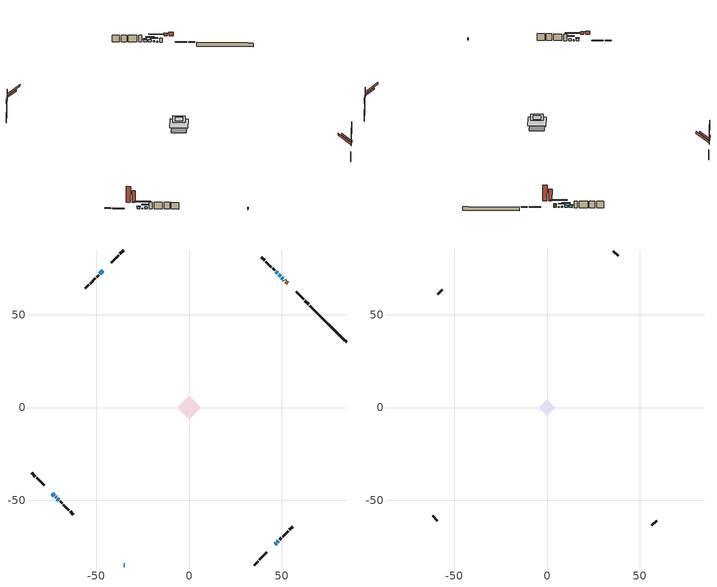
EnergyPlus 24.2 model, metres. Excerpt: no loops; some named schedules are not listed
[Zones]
conditioned space
 floor adiabatic (AdiabaticFloorConstruction): -6.3,0 0,6.3 6.3,0 0,-6.3 z1.9
 floor foundation (Slab1 construction): -4.92,0.22 -0.22,4.92 4.92,-0.22 0.22,-4.92 z-1.48
 wall outside (RimJoist1 construction): 35.13,-84.81 37.25,-82.69 / -84.81,-35.13 -82.69,-37.25 / -35.13,84.81 -37.25,82.69 / 64.45,55.49 62.33,57.61 z0.68:0.98
 wall outside (RimJoist2 construction): 37.91,-82.03 41.94,-78 / -82.03,-37.91 -78,-41.94 / -37.91,82.03 -41.94,78 / 61.68,58.26 57.64,62.3 z0.68:0.98
 wall outside (AdiabaticWallConstruction 1): 53.15,66.79 52.23,67.71 z0.68:2.71
 wall outside (AdiabaticWallConstruction): -35.13,-84.81 -34.71,-84.81 / -73.5,-46.44 -72.53,-47.41 / 49.32,70.62 48.35,71.59 / 47.69,72.25 46.72,73.22 z0.68:1.9; 51.58,68.36 51.21,68.73 / -71.88,-48.06 -71.51,-48.43 z0.68:1.07; 50.55,69.39 49.97,69.97 z0.68:1.44; -46.44,73.5 -47.98,71.96 / 47.51,-72.43 48.08,-71.86 z0.68:2.05; 46.44,-73.5 46.85,-73.09 / -70.85,-49.09 -70.02,-49.91 z0.68:1.7
 wall outside (Wall1 construction): 48.74,-71.2 49.79,-70.15 / -69.37,-50.57 -68.31,-51.62 / -48.64,71.3 -49.69,70.25 / 46.07,73.87 45.01,74.93 z0.68:4.34
 wall outside (Wall2 construction): 50.45,-69.49 53.39,-66.55 / -67.66,-52.28 -64.72,-55.22 / -50.35,69.59 -53.29,66.65 / 44.35,75.59 41.42,78.52 z0.68:4.34
 wall outside (Wall3 construction): 54.05,-65.89 55.85,-64.09 / -64.06,-55.88 -62.26,-57.68 / -53.95,65.99 -55.75,64.19 / 40.76,79.18 38.96,80.98 z0.68:4.34
 wall foundation (FoundationWall1 construction): 65.11,54.83,-1.48 65.11,54.83,0.68 82.84,37.1,0.68 82.84,37.1,0.54 84.81,35.13,0.54 84.81,35.13,-1.48
 window (WindowConstruction 8): -35.13,-84.81 -34.71,-84.81 z0.68:1.9
 window (WindowConstruction 7): -73.5,-46.44 -72.53,-47.41 z0.68:1.9
 window (WindowConstruction 9): 51.57,68.37 51.21,68.73 z0.68:1.07
 window (WindowConstruction 10): -71.88,-48.06 -71.51,-48.43 z0.68:1.07
 window (WindowConstruction): 50.55,69.39 49.98,69.96 z0.68:1.44
 window (WindowConstruction 1): -46.44,73.5 -47.98,71.96 z0.68:2.05
 window (WindowConstruction 2): 46.44,-73.5 46.85,-73.09 z0.68:1.69
 window (WindowConstruction 3): 47.51,-72.43 48.08,-71.86 z0.68:2.05
 window (WindowConstruction 4): -70.85,-49.09 -70.03,-49.91 z0.68:1.69
 window (WindowConstruction 5): 49.32,70.62 48.35,71.59 z0.68:1.9
 window (WindowConstruction 6): 47.69,72.25 46.72,73.22 z0.68:1.9
 door (Door): 53.15,66.79 52.23,67.71 z0.68:2.71
 ceiling adiabatic (AdiabaticFloorConstruction): 0,-6.3 6.3,0 0,6.3 -6.3,0 z1.9
 roof outside (Roof3 construction): 45.78,-74.16,4.34 42.5,-70.88,8.21 41.43,-71.95,8.21 44.71,-75.23,4.34; -74.16,-45.78,4.34 -70.88,-42.5,8.21 -71.95,-41.43,8.21 -75.23,-44.71,4.34; -45.78,74.16,4.34 -42.5,70.88,8.21 -41.43,71.95,8.21 -44.71,75.23,4.34; 53.8,66.14,4.34 50.52,62.85,8.21 51.59,61.78,8.21 54.87,65.07,4.34
attic - vented
 floor to conditioned space (Floor1 construction Reversed): -2.59,0 0,2.59 2.59,0 0,-2.59 z4.34
 floor to conditioned space (Floor2 construction Reversed): -4.4,0 0,4.4 4.4,0 0,-4.4 z4.34
 wall outside (Wall4 construction): 56.5,-63.43 59.02,-60.92 / -61.6,-58.34 -59.09,-60.85 / -56.4,63.54 -58.92,61.02 / 38.3,81.64 35.79,84.15 z0.68:4.34
 roof outside (Roof1 construction): 44.05,-75.89,4.34 39.58,-71.42,9.61 38.13,-72.87,9.61 42.6,-77.34,4.34; -75.89,-44.05,4.34 -71.42,-39.58,9.61 -72.87,-38.13,9.61 -77.34,-42.6,4.34; -44.05,75.89,4.34 -39.58,71.42,9.61 -38.13,72.87,9.61 -42.6,77.34,4.34; 55.53,64.41,4.34 51.06,59.94,9.61 52.51,58.49,9.61 56.98,62.96,4.34
shading: -72.39,-47.55 -73.65,-46.29 -73.94,-46.59 -72.68,-47.84 z2.1; 48.48,71.46 54.3,65.64 54.59,65.93 48.77,71.75 z4.93; -68.78,-51.16 -74.6,-45.33 -74.9,-45.63 -69.07,-51.45 z4.93; 48.97,70.97 51.55,68.38 51.85,68.68 49.26,71.26 z2.86; -48.99,70.95 -45.43,74.51 -45.72,74.8 -49.28,71.24 z3.47; 47.85,-72.09 45.43,-74.51 45.72,-74.8 48.15,-72.38 z3.12; 48.23,-71.71 47.36,-72.57 47.66,-72.87 48.52,-72.01 z2.25; -69.02,-50.92 -71.86,-48.08 -72.15,-48.37 -69.31,-51.21 z3.12; 47.34,72.6 50.32,69.62 50.61,69.91 47.64,72.89 z3.32; 46.58,73.36 47.83,72.11 48.13,72.4 46.87,73.65 z2.1
[Building]
Building 1: Terrain=Suburbs
[Site:Location]
Ottawa Intl AP_ON: Latitude {deg}=45.32; Longitude {deg}=-75.67; Time Zone {hr}=-5; Elevation {m}=115; Keep Site Location Information=Yes
[Site:GroundTemperature:Shallow]
1.18808, -1.19398, -1.38475, -0.254337, 4.28362, 8.80044, 12.7163, 15.1969, 15.4076, 13.3901, 9.57408, 5.19582
[Site:WaterMainsTemperature]
Calculation Method=Schedule; Temperature Schedule=mains temperature schedule
[Material] Roughness=Rough; Thermal Absorptance=0.9
Name | Thickness {m} | Conductivity {W/m-K} | Density {kg/m3} | Specific Heat {J/kg-K} | Solar Absorptance | Visible Absorptance
asphalt or fiberglass shingles | 0.00635 | 0.162714 | 1121.4 | 1465.45 | 0.4 | 0.4
ceiling stud and cavity | 0.1397 | 0.105783 | 65.682 | 1177.47 | 0.7 | 0.7
ceiling stud and cavity 1 | 0.0889 | 0.9709 | 20.9862 | 1087.66 | 0.7 | 0.7
concrete 4.0 in. | 0.1016 | 1.803125 | 2242.8 | 837.4 | 0.7 | 0.7
concrete 8.0 in. | 0.2032 | 1.803125 | 2242.8 | 837.4 | 0.7 | 0.7
door material | 0.04445 | 0.053851 | 512.64 | 1214.23 | 0.7 | 0.7
exterior vertical ins | 0.0454343 | 0.029427 | 32.04 | 1214.23 | 0.7 | 0.7
floor covering | 0.0127 | 0.0433444 | 54.468 | 1339.84 | 0.6 | 0.6
floor rigid ins; wall rigid ins | 0.512978 | 0.029427 | 32.04 | 1214.23 | 0.7 | 0.7
floor stud and cavity | 0.1397 | 1.75129 | 37.0049 | 1207.88 | 0.7 | 0.7
furniture material conditioned space 1 | 0.1524 | 0.115458 | 640.8 | 1214.23 | 0.6 | 0.6
gypsum board | 0.0127 | 0.160291 | 801 | 837.4 | 0.6 | 0.6
gypsum board 1 | 0.00254 | 0.160291 | 801 | 837.4 | 0.6 | 0.6
gypsum board 2 | 0.0127 | 0.160291 | 801 | 837.4 | 0.7 | 0.7
osb sheathing 0.5 in. | 0.0127 | 0.115458 | 512.64 | 1214.23 | 0.7 | 0.7
osb sheathing 0.75 in. | 0.01905 | 0.115458 | 512.64 | 1214.23 | 0.7 | 0.7
osb sheathing 2.0 in. | 0.0508 | 0.115458 | 512.64 | 1214.23 | 0.7 | 0.7
rim joist stud and cavity | 0.0508 | 0.0463394 | 125.044 | 1163.47 | 0.6 | 0.6
rim joist stud and cavity 1 | 0.0508 | 0.0296939 | 125.044 | 1163.47 | 0.6 | 0.6
roof stud and cavity | 0.2032 | 0.15555 | 78.34581 | 1123.46 | 0.7 | 0.7
wall stud and cavity | 0.1397 | 0.122436 | 139.0536 | 1170.24 | 0.7 | 0.7
wall stud and cavity 1 | 0.1397 | 0.109735 | 139.0536 | 1170.24 | 0.7 | 0.7
wall stud and cavity 2 | 0.1397 | 0.111587 | 139.0536 | 1170.24 | 0.7 | 0.7
wall stud and cavity 3 | 0.0889 | 6.1454 | 50.32683 | 1063.81 | 0.6 | 0.6
wall stud and cavity 4 | 0.0889 | 0.380278 | 52.3479 | 1209.89 | 0.7 | 0.7
wall stud and cavity 5 | 0.0889 | 0.391764 | 83.0341 | 1211.67 | 0.7 | 0.7
wood siding | 0.0254 | 0.102417 | 544.68 | 1172.36 | 0.4 | 0.4
wood siding 1 | 0.00254 | 0.102417 | 544.68 | 1172.36 | 0.4 | 0.4
wood siding 2; wood siding 3; wood siding 4 | 0.0254 | 0.102417 | 544.68 | 1172.36 | 0.7 | 0.7
[WindowMaterial:SimpleGlazingSystem]
Name | U-Factor {W/m2-K} | Solar Heat Gain Coefficient
WindowMaterial | 2.98492 | 0.52
WindowMaterial 1 | 2.89351 | 0.69
WindowMaterial 2 | 3.03319 | 0.47
WindowMaterial 3 | 2.99287 | 0.54
WindowMaterial 4 | 2.97414 | 0.58
WindowMaterial 5 | 2.986628 | 0.6
WindowMaterial 6 | 3.07861 | 0.43
[Construction]
AdiabaticFloorConstruction: floor stud and cavity, floor rigid ins, osb sheathing 0.75 in., floor covering
AdiabaticWallConstruction: wood siding 3, wall rigid ins, wall stud and cavity 4, gypsum board
AdiabaticWallConstruction 1: wood siding 4, wall rigid ins, wall stud and cavity 4, gypsum board
Door: door material
Floor1 construction Reversed: gypsum board, ceiling stud and cavity
Floor2 construction Reversed: gypsum board 1, ceiling stud and cavity 1
FoundationWall1 construction: concrete 8.0 in., gypsum board 2
furniture construction conditioned space 1: furniture material conditioned space 1
PartitionWallConstruction: gypsum board, wall stud and cavity 5, gypsum board
RimJoist1 construction: wood siding 2, osb sheathing 2.0 in., rim joist stud and cavity
RimJoist2 construction: wood siding 2, osb sheathing 2.0 in., rim joist stud and cavity 1
Roof1 construction: asphalt or fiberglass shingles
Roof3 construction: asphalt or fiberglass shingles, osb sheathing 0.75 in., roof stud and cavity, gypsum board
Slab1 construction: concrete 4.0 in.
Wall1 construction: wood siding, osb sheathing 0.5 in., wall stud and cavity, gypsum board
Wall2 construction: wood siding, osb sheathing 0.5 in., wall stud and cavity 1, gypsum board
Wall3 construction: wood siding, osb sheathing 0.5 in., wall stud and cavity 2, gypsum board
Wall4 construction: wood siding 1, wall stud and cavity 3
WindowConstruction: WindowMaterial
WindowConstruction 1: WindowMaterial 1
WindowConstruction 10; WindowConstruction 9: WindowMaterial 6
WindowConstruction 2; WindowConstruction 4: WindowMaterial 2
WindowConstruction 3: WindowMaterial 3
WindowConstruction 5; WindowConstruction 6; WindowConstruction 7: WindowMaterial 4
WindowConstruction 8: WindowMaterial 5
[Zone] Multiplier=1; Part of Total Floor Area=Yes
Name | Volume {m3}
attic - vented | 40.0322
conditioned space | 307.2
[Space]
Name | Zone | Volume {m3}
attic - vented 1 | attic - vented | 40.0322
conditioned space 1 | conditioned space | 307.2
[ZoneInfiltration:EffectiveLeakageArea]
infil attic - vented 1: Zone or Space=attic - vented 1; Schedule=Always On Discrete; Effective Air Leakage Area {cm2}=2190.32; Stack Coefficient=0.000620671; Wind Coefficient=1.68326e-05
[ZoneMixing]
whole house fan mix: Zone or Space=attic - vented; Schedule=Always On Continuous; Design Flow Rate Calculation Method=Flow/Zone; Design Flow Rate {m3/s}=0; Source Zone or Space=conditioned space
[SurfaceProperty:ExposedFoundationPerimeter]
Slab1: Exposed Perimeter Calculation Method=TotalExposedPerimeter; Total Exposed Perimeter {m}=27.859
[InternalMass] Zone or ZoneList=conditioned space; Space or SpaceList=conditioned space 1
Name | Construction | Surface Area {m2}
furniture mass conditioned space 1 | furniture construction conditioned space 1 | 51.1238
partition wall mass | PartitionWallConstruction | 127.81
[Lights]
interior lighting: Zone or ZoneList or Space or SpaceList=conditioned space 1; Schedule=interior lighting schedule; Design Level Calculation Method=LightingLevel; Lighting Level {W}=343.2; Return Air Fraction=0; Fraction Radiant=0.6; Fraction Visible=0.2; Fraction Replaceable=1
[People]
occupants: Zone or ZoneList or Space or SpaceList=conditioned space 1; Number of People Schedule=occupants schedule; Number of People Calculation Method=People; Number of People=3; Fraction Radiant=0.314171; Sensible Heat Fraction=0.56303; Activity Level Schedule=occupants activity schedule; Carbon Dioxide Generation Rate {m3/s-W}=0; Enable ASHRAE 55 Comfort Warnings=No; Mean Radiant Temperature Calculation Type=EnclosureAveraged
[ElectricEquipment] Zone or ZoneList or Space or SpaceList=conditioned space 1; Design Level Calculation Method=EquipmentLevel
Name | Schedule | Design Level {W} | Fraction Latent | Fraction Radiant | Fraction Lost
clothes dryer | clothes dryer schedule | 140.772 | 0.015 | 0.081 | 0.85
clothes washer | clothes washer schedule | 32.1985 | 0.03 | 0.162 | 0.7
cooking range | cooking range schedule | 215.147 | 0.08 | 0.432 | 0.2
dishwasher | dishwasher schedule | 66.8632 | 0.3 | 0.18 | 0.4
fridge | fridge schedule | 72.9452 | 0 | 0.6 | 0
mech vent bath fan 0 | mech vent bath fan 0 schedule | 50.2 | 0 | 0 | 1
mech vent bath fan 1 | mech vent bath fan 1 schedule | 50.2 | 0 | 0 | 1
mech vent house fan | mech vent house fan schedule | 0 | 0 | 0 | 1
mech vent house fan cfis | mech vent house fan cfis schedule | 0 | 0 | 0 | 0
mech vent range fan 0 | mech vent range fan 0 schedule | 57 | 0 | 0 | 1
misc plug loads | misc plug loads schedule | 494.7 | 0.045 | 0.513 | 0.1
whole house fan | Always On Discrete | 0 | 0 | 0 | 1
[OtherEquipment] Zone or ZoneList or Space or SpaceList=conditioned space 1; Design Level Calculation Method=EquipmentLevel
Name | Fuel Type | Schedule | Design Level {W} | Fraction Latent | Fraction Radiant | Fraction Lost
clothes dryer 1 | Electricity | clothes dryer schedule | 0 | 0.015 | 0.081 | 0.85
cooking range 1 | Electricity | cooking range schedule | 0 | 0.08 | 0.432 | 0.2
general water use latent | None | general water use schedule | 62.594 | 1 | 0 | 0
general water use sensible | None | general water use schedule | -61.6891 | 0 | 0.6 | 0
mech vent house fan latent load | None | Always On Discrete | 0 | 1 | 0 | 0
mech vent house fan sensible load | None | Always On Discrete | 0 | 0 | 0 | 0
water heater energy adjustment1 | NaturalGas | Always On Discrete | 0.01 | 0 | 0 | 1
[ZoneInfiltration:DesignFlowRate] Zone or ZoneList or Space or SpaceList=conditioned space 1; Schedule=Always On Discrete; Design Flow Rate Calculation Method=Flow/Zone; Design Flow Rate {m3/s}=0
infil flow; natural vent flow; whole house fan flow
[Foundation:Kiva]
Foundation Kiva 1: Initial Indoor Air Temperature {C}=18; Wall Height Above Grade {m}=0.680009; Wall Depth Below Slab {m}=0.2032; Custom Block Material Name 1=exterior vertical ins; Custom Block Depth 1 {m}=2.16; Custom Block X Position 1 {m}=0.2159; Custom Block Z Position 1 {m}=0
[Foundation:Kiva:Settings]
Soil Conductivity {W/m-K}=0.849921; Soil Density {kg/m3}=1842.3; Soil Specific Heat {J/kg-K}=418.7; Ground Solar Absorptivity=0.9; Ground Thermal Absorptivity=0.9; Ground Surface Roughness {m}=0.03; Far-Field Width {m}=40; Deep-Ground Boundary Condition=ZeroFlux; Deep-Ground Depth {m}=40; Minimum Cell Dimension {m}=0.2; Maximum Cell Growth Coefficient=3; Simulation Timestep=Timestep
[Exterior:Lights]
exterior lighting: Schedule=exterior lighting schedule; Design Level {W}=75.6
[Schedule:Constant]
Name | Hourly Value
Always On Continuous; mech vent house fan schedule; mech vent house fan cfis schedule; Always On Discrete | 1
occupants activity schedule | 117.228
fridge schedule | 0
[Schedule:Week:Daily]
interior lighting schedule Week Rule - Jan1-Jan27: interior lighting schedule day, interior lighting schedule day, interior lighting schedule day, interior lighting schedule day, interior lighting schedule day, interior lighting schedule day, interior lighting schedule day, interior lighting schedule default day, interior lighting schedule default day, interior lighting schedule default day, interior lighting schedule default day, interior lighting schedule default day
interior lighting schedule Week Rule - Jan28-Feb3: interior lighting schedule day, interior lighting schedule day, interior lighting schedule day, interior lighting schedule day, interior lighting schedule day 1, interior lighting schedule day 1, interior lighting schedule day 1, interior lighting schedule default day, interior lighting schedule default day, interior lighting schedule default day, interior lighting schedule default day, interior lighting schedule default day
interior lighting schedule Week Rule - Feb4-Feb24: interior lighting schedule day 1, interior lighting schedule day 1, interior lighting schedule day 1, interior lighting schedule day 1, interior lighting schedule day 1, interior lighting schedule day 1, interior lighting schedule day 1, interior lighting schedule default day, interior lighting schedule default day, interior lighting schedule default day, interior lighting schedule default day, interior lighting schedule default day
interior lighting schedule Week Rule - Feb25-Mar3: interior lighting schedule day 1, interior lighting schedule day 1, interior lighting schedule day 1, interior lighting schedule day 1, interior lighting schedule day 2, interior lighting schedule day 2, interior lighting schedule day 2, interior lighting schedule default day, interior lighting schedule default day, interior lighting schedule default day, interior lighting schedule default day, interior lighting schedule default day
interior lighting schedule Week Rule - Mar4-Mar31: interior lighting schedule day 2, interior lighting schedule day 2, interior lighting schedule day 2, interior lighting schedule day 2, interior lighting schedule day 2, interior lighting schedule day 2, interior lighting schedule day 2, interior lighting schedule default day, interior lighting schedule default day, interior lighting schedule default day, interior lighting schedule default day, interior lighting schedule default day
interior lighting schedule Week Rule - Apr1-Apr28: interior lighting schedule day 3, interior lighting schedule day 3, interior lighting schedule day 3, interior lighting schedule day 3, interior lighting schedule day 3, interior lighting schedule day 3, interior lighting schedule day 3, interior lighting schedule default day, interior lighting schedule default day, interior lighting schedule default day, interior lighting schedule default day, interior lighting schedule default day
interior lighting schedule Week Rule - Apr29-May5: interior lighting schedule day 3, interior lighting schedule day 3, interior lighting schedule day 4, interior lighting schedule day 4, interior lighting schedule day 4, interior lighting schedule day 4, interior lighting schedule day 4, interior lighting schedule default day, interior lighting schedule default day, interior lighting schedule default day, interior lighting schedule default day, interior lighting schedule default day
interior lighting schedule Week Rule - May6-May26: interior lighting schedule day 4, interior lighting schedule day 4, interior lighting schedule day 4, interior lighting schedule day 4, interior lighting schedule day 4, interior lighting schedule day 4, interior lighting schedule day 4, interior lighting schedule default day, interior lighting schedule default day, interior lighting schedule default day, interior lighting schedule default day, interior lighting schedule default day
interior lighting schedule Week Rule - May27-Jun2: interior lighting schedule day 4, interior lighting schedule day 4, interior lighting schedule day 4, interior lighting schedule day 4, interior lighting schedule day 4, interior lighting schedule day 5, interior lighting schedule day 5, interior lighting schedule default day, interior lighting schedule default day, interior lighting schedule default day, interior lighting schedule default day, interior lighting schedule default day
interior lighting schedule Week Rule - Jun3-Jun30: interior lighting schedule day 5, interior lighting schedule day 5, interior lighting schedule day 5, interior lighting schedule day 5, interior lighting schedule day 5, interior lighting schedule day 5, interior lighting schedule day 5, interior lighting schedule default day, interior lighting schedule default day, interior lighting schedule default day, interior lighting schedule default day, interior lighting schedule default day
interior lighting schedule Week Rule - Jul1-Jul28: interior lighting schedule day 6, interior lighting schedule day 6, interior lighting schedule day 6, interior lighting schedule day 6, interior lighting schedule day 6, interior lighting schedule day 6, interior lighting schedule day 6, interior lighting schedule default day, interior lighting schedule default day, interior lighting schedule default day, interior lighting schedule default day, interior lighting schedule default day
interior lighting schedule Week Rule - Jul29-Aug4: interior lighting schedule day 6, interior lighting schedule day 6, interior lighting schedule day 6, interior lighting schedule day 7, interior lighting schedule day 7, interior lighting schedule day 7, interior lighting schedule day 7, interior lighting schedule default day, interior lighting schedule default day, interior lighting schedule default day, interior lighting schedule default day, interior lighting schedule default day
interior lighting schedule Week Rule - Aug5-Aug25: interior lighting schedule day 7, interior lighting schedule day 7, interior lighting schedule day 7, interior lighting schedule day 7, interior lighting schedule day 7, interior lighting schedule day 7, interior lighting schedule day 7, interior lighting schedule default day, interior lighting schedule default day, interior lighting schedule default day, interior lighting schedule default day, interior lighting schedule default day
interior lighting schedule Week Rule - Aug26-Sep1: interior lighting schedule day 7, interior lighting schedule day 7, interior lighting schedule day 7, interior lighting schedule day 7, interior lighting schedule day 7, interior lighting schedule day 7, interior lighting schedule day 8, interior lighting schedule default day, interior lighting schedule default day, interior lighting schedule default day, interior lighting schedule default day, interior lighting schedule default day
interior lighting schedule Week Rule - Sep2-Sep29: interior lighting schedule day 8, interior lighting schedule day 8, interior lighting schedule day 8, interior lighting schedule day 8, interior lighting schedule day 8, interior lighting schedule day 8, interior lighting schedule day 8, interior lighting schedule default day, interior lighting schedule default day, interior lighting schedule default day, interior lighting schedule default day, interior lighting schedule default day
interior lighting schedule Week Rule - Sep30-Oct6: interior lighting schedule day 8, interior lighting schedule day 9, interior lighting schedule day 9, interior lighting schedule day 9, interior lighting schedule day 9, interior lighting schedule day 9, interior lighting schedule day 9, interior lighting schedule default day, interior lighting schedule default day, interior lighting schedule default day, interior lighting schedule default day, interior lighting schedule default day
interior lighting schedule Week Rule - Oct7-Oct27: interior lighting schedule day 9, interior lighting schedule day 9, interior lighting schedule day 9, interior lighting schedule day 9, interior lighting schedule day 9, interior lighting schedule day 9, interior lighting schedule day 9, interior lighting schedule default day, interior lighting schedule default day, interior lighting schedule default day, interior lighting schedule default day, interior lighting schedule default day
interior lighting schedule Week Rule - Oct28-Nov3: interior lighting schedule day 9, interior lighting schedule day 9, interior lighting schedule day 9, interior lighting schedule day 9, interior lighting schedule day 10, interior lighting schedule day 10, interior lighting schedule day 10, interior lighting schedule default day, interior lighting schedule default day, interior lighting schedule default day, interior lighting schedule default day, interior lighting schedule default day
interior lighting schedule Week Rule - Nov4-Nov24: interior lighting schedule day 10, interior lighting schedule day 10, interior lighting schedule day 10, interior lighting schedule day 10, interior lighting schedule day 10, interior lighting schedule day 10, interior lighting schedule day 10, interior lighting schedule default day, interior lighting schedule default day, interior lighting schedule default day, interior lighting schedule default day, interior lighting schedule default day
interior lighting schedule Week Rule - Nov25-Dec1: interior lighting schedule day 10, interior lighting schedule day 10, interior lighting schedule day 10, interior lighting schedule day 10, interior lighting schedule day 10, interior lighting schedule day 10, interior lighting schedule day 11, interior lighting schedule default day, interior lighting schedule default day, interior lighting schedule default day, interior lighting schedule default day, interior lighting schedule default day
interior lighting schedule Week Rule - Dec2-Dec31: interior lighting schedule day 11, interior lighting schedule day 11, interior lighting schedule day 11, interior lighting schedule day 11, interior lighting schedule day 11, interior lighting schedule day 11, interior lighting schedule day 11, interior lighting schedule default day, interior lighting schedule default day, interior lighting schedule default day, interior lighting schedule default day, interior lighting schedule default day
occupants schedule Week Rule - Jan1-Dec31: occupants schedule day, occupants schedule day, occupants schedule day, occupants schedule day, occupants schedule day, occupants schedule day, occupants schedule day, occupants schedule default day, occupants schedule default day, occupants schedule default day, occupants schedule default day, occupants schedule default day
clothes dryer schedule Week Rule - Jan1-Dec31: clothes dryer schedule day, clothes dryer schedule day, clothes dryer schedule day, clothes dryer schedule day, clothes dryer schedule day, clothes dryer schedule day, clothes dryer schedule day, clothes dryer schedule default day, clothes dryer schedule default day, clothes dryer schedule default day, clothes dryer schedule default day, clothes dryer schedule default day
clothes washer schedule Week Rule - Jan1-Dec31: clothes washer schedule day, clothes washer schedule day, clothes washer schedule day, clothes washer schedule day, clothes washer schedule day, clothes washer schedule day, clothes washer schedule day, clothes washer schedule default day, clothes washer schedule default day, clothes washer schedule default day, clothes washer schedule default day, clothes washer schedule default day
cooking range schedule Week Rule - Jan1-Dec31: cooking range schedule day, cooking range schedule day, cooking range schedule day, cooking range schedule day, cooking range schedule day, cooking range schedule day, cooking range schedule day, cooking range schedule default day, cooking range schedule default day, cooking range schedule default day, cooking range schedule default day, cooking range schedule default day
dishwasher schedule Week Rule - Jan1-Dec31: dishwasher schedule day, dishwasher schedule day, dishwasher schedule day, dishwasher schedule day, dishwasher schedule day, dishwasher schedule day, dishwasher schedule day, dishwasher schedule default day, dishwasher schedule default day, dishwasher schedule default day, dishwasher schedule default day, dishwasher schedule default day
mech vent bath fan 0 schedule Week Rule - Jan1-Dec31: mech vent bath fan 0 schedule day, mech vent bath fan 0 schedule day, mech vent bath fan 0 schedule day, mech vent bath fan 0 schedule day, mech vent bath fan 0 schedule day, mech vent bath fan 0 schedule day, mech vent bath fan 0 schedule day, mech vent bath fan 0 schedule default day, mech vent bath fan 0 schedule default day, mech vent bath fan 0 schedule default day, mech vent bath fan 0 schedule default day, mech vent bath fan 0 schedule default day
mech vent bath fan 1 schedule Week Rule - Jan1-Dec31: mech vent bath fan 1 schedule day, mech vent bath fan 1 schedule day, mech vent bath fan 1 schedule day, mech vent bath fan 1 schedule day, mech vent bath fan 1 schedule day, mech vent bath fan 1 schedule day, mech vent bath fan 1 schedule day, mech vent bath fan 1 schedule default day, mech vent bath fan 1 schedule default day, mech vent bath fan 1 schedule default day, mech vent bath fan 1 schedule default day, mech vent bath fan 1 schedule default day
mech vent range fan 0 schedule Week Rule - Jan1-Dec31: mech vent range fan 0 schedule day, mech vent range fan 0 schedule day, mech vent range fan 0 schedule day, mech vent range fan 0 schedule day, mech vent range fan 0 schedule day, mech vent range fan 0 schedule day, mech vent range fan 0 schedule day, mech vent range fan 0 schedule default day, mech vent range fan 0 schedule default day, mech vent range fan 0 schedule default day, mech vent range fan 0 schedule default day, mech vent range fan 0 schedule default day
misc plug loads schedule Week Rule - Jan1-Dec31: misc plug loads schedule day, misc plug loads schedule day, misc plug loads schedule day, misc plug loads schedule day, misc plug loads schedule day, misc plug loads schedule day, misc plug loads schedule day, misc plug loads schedule default day, misc plug loads schedule default day, misc plug loads schedule default day, misc plug loads schedule default day, misc plug loads schedule default day
general water use schedule Week Rule - Jan1-Dec31: general water use schedule day, general water use schedule day, general water use schedule day, general water use schedule day, general water use schedule day, general water use schedule day, general water use schedule day, general water use schedule default day, general water use schedule default day, general water use schedule default day, general water use schedule default day, general water use schedule default day
exterior lighting schedule Week Rule - Jan1-Jan27: exterior lighting schedule day, exterior lighting schedule day, exterior lighting schedule day, exterior lighting schedule day, exterior lighting schedule day, exterior lighting schedule day, exterior lighting schedule day, exterior lighting schedule default day, exterior lighting schedule default day, exterior lighting schedule default day, exterior lighting schedule default day, exterior lighting schedule default day
exterior lighting schedule Week Rule - Jan28-Feb3: exterior lighting schedule day, exterior lighting schedule day, exterior lighting schedule day, exterior lighting schedule day, exterior lighting schedule day 1, exterior lighting schedule day 1, exterior lighting schedule day 1, exterior lighting schedule default day, exterior lighting schedule default day, exterior lighting schedule default day, exterior lighting schedule default day, exterior lighting schedule default day
exterior lighting schedule Week Rule - Feb4-Feb24: exterior lighting schedule day 1, exterior lighting schedule day 1, exterior lighting schedule day 1, exterior lighting schedule day 1, exterior lighting schedule day 1, exterior lighting schedule day 1, exterior lighting schedule day 1, exterior lighting schedule default day, exterior lighting schedule default day, exterior lighting schedule default day, exterior lighting schedule default day, exterior lighting schedule default day
exterior lighting schedule Week Rule - Feb25-Mar3: exterior lighting schedule day 1, exterior lighting schedule day 1, exterior lighting schedule day 1, exterior lighting schedule day 1, exterior lighting schedule day 2, exterior lighting schedule day 2, exterior lighting schedule day 2, exterior lighting schedule default day, exterior lighting schedule default day, exterior lighting schedule default day, exterior lighting schedule default day, exterior lighting schedule default day
exterior lighting schedule Week Rule - Mar4-Mar31: exterior lighting schedule day 2, exterior lighting schedule day 2, exterior lighting schedule day 2, exterior lighting schedule day 2, exterior lighting schedule day 2, exterior lighting schedule day 2, exterior lighting schedule day 2, exterior lighting schedule default day, exterior lighting schedule default day, exterior lighting schedule default day, exterior lighting schedule default day, exterior lighting schedule default day
exterior lighting schedule Week Rule - Apr1-Apr28: exterior lighting schedule day 3, exterior lighting schedule day 3, exterior lighting schedule day 3, exterior lighting schedule day 3, exterior lighting schedule day 3, exterior lighting schedule day 3, exterior lighting schedule day 3, exterior lighting schedule default day, exterior lighting schedule default day, exterior lighting schedule default day, exterior lighting schedule default day, exterior lighting schedule default day
exterior lighting schedule Week Rule - Apr29-May5: exterior lighting schedule day 3, exterior lighting schedule day 3, exterior lighting schedule day 4, exterior lighting schedule day 4, exterior lighting schedule day 4, exterior lighting schedule day 4, exterior lighting schedule day 4, exterior lighting schedule default day, exterior lighting schedule default day, exterior lighting schedule default day, exterior lighting schedule default day, exterior lighting schedule default day
exterior lighting schedule Week Rule - May6-May26: exterior lighting schedule day 4, exterior lighting schedule day 4, exterior lighting schedule day 4, exterior lighting schedule day 4, exterior lighting schedule day 4, exterior lighting schedule day 4, exterior lighting schedule day 4, exterior lighting schedule default day, exterior lighting schedule default day, exterior lighting schedule default day, exterior lighting schedule default day, exterior lighting schedule default day
exterior lighting schedule Week Rule - May27-Jun2: exterior lighting schedule day 4, exterior lighting schedule day 4, exterior lighting schedule day 4, exterior lighting schedule day 4, exterior lighting schedule day 4, exterior lighting schedule day 5, exterior lighting schedule day 5, exterior lighting schedule default day, exterior lighting schedule default day, exterior lighting schedule default day, exterior lighting schedule default day, exterior lighting schedule default day
exterior lighting schedule Week Rule - Jun3-Jun30: exterior lighting schedule day 5, exterior lighting schedule day 5, exterior lighting schedule day 5, exterior lighting schedule day 5, exterior lighting schedule day 5, exterior lighting schedule day 5, exterior lighting schedule day 5, exterior lighting schedule default day, exterior lighting schedule default day, exterior lighting schedule default day, exterior lighting schedule default day, exterior lighting schedule default day
exterior lighting schedule Week Rule - Jul1-Jul28: exterior lighting schedule day 6, exterior lighting schedule day 6, exterior lighting schedule day 6, exterior lighting schedule day 6, exterior lighting schedule day 6, exterior lighting schedule day 6, exterior lighting schedule day 6, exterior lighting schedule default day, exterior lighting schedule default day, exterior lighting schedule default day, exterior lighting schedule default day, exterior lighting schedule default day
exterior lighting schedule Week Rule - Jul29-Aug4: exterior lighting schedule day 6, exterior lighting schedule day 6, exterior lighting schedule day 6, exterior lighting schedule day 7, exterior lighting schedule day 7, exterior lighting schedule day 7, exterior lighting schedule day 7, exterior lighting schedule default day, exterior lighting schedule default day, exterior lighting schedule default day, exterior lighting schedule default day, exterior lighting schedule default day
exterior lighting schedule Week Rule - Aug5-Aug25: exterior lighting schedule day 7, exterior lighting schedule day 7, exterior lighting schedule day 7, exterior lighting schedule day 7, exterior lighting schedule day 7, exterior lighting schedule day 7, exterior lighting schedule day 7, exterior lighting schedule default day, exterior lighting schedule default day, exterior lighting schedule default day, exterior lighting schedule default day, exterior lighting schedule default day
exterior lighting schedule Week Rule - Aug26-Sep1: exterior lighting schedule day 7, exterior lighting schedule day 7, exterior lighting schedule day 7, exterior lighting schedule day 7, exterior lighting schedule day 7, exterior lighting schedule day 7, exterior lighting schedule day 8, exterior lighting schedule default day, exterior lighting schedule default day, exterior lighting schedule default day, exterior lighting schedule default day, exterior lighting schedule default day
[Schedule:Year]
interior lighting schedule: interior lighting schedule Week Rule - Jan1-Jan27, 1, 1, 1, 27, interior lighting schedule Week Rule - Jan28-Feb3, 1, 28, 2, 3, interior lighting schedule Week Rule - Feb4-Feb24, 2, 4, 2, 24, interior lighting schedule Week Rule - Feb25-Mar3, 2, 25, 3, 3, interior lighting schedule Week Rule - Mar4-Mar31, 3, 4, 3, 31, interior lighting schedule Week Rule - Apr1-Apr28, 4, 1, 4, 28, interior lighting schedule Week Rule - Apr29-May5, 4, 29, 5, 5, interior lighting schedule Week Rule - May6-May26, 5, 6, 5, 26, interior lighting schedule Week Rule - May27-Jun2, 5, 27, 6, 2, interior lighting schedule Week Rule - Jun3-Jun30, 6, 3, 6, 30, interior lighting schedule Week Rule - Jul1-Jul28, 7, 1, 7, 28, interior lighting schedule Week Rule - Jul29-Aug4, 7, 29, 8, 4, interior lighting schedule Week Rule - Aug5-Aug25, 8, 5, 8, 25, interior lighting schedule Week Rule - Aug26-Sep1, 8, 26, 9, 1, interior lighting schedule Week Rule - Sep2-Sep29, 9, 2, 9, 29, interior lighting schedule Week Rule - Sep30-Oct6, 9, 30, 10, 6, interior lighting schedule Week Rule - Oct7-Oct27, 10, 7, 10, 27, interior lighting schedule Week Rule - Oct28-Nov3, 10, 28, 11, 3, interior lighting schedule Week Rule - Nov4-Nov24, 11, 4, 11, 24, interior lighting schedule Week Rule - Nov25-Dec1, 11, 25, 12, 1, interior lighting schedule Week Rule - Dec2-Dec31, 12, 2, 12, 31
occupants schedule: occupants schedule Week Rule - Jan1-Dec31, 1, 1, 12, 31
clothes dryer schedule: clothes dryer schedule Week Rule - Jan1-Dec31, 1, 1, 12, 31
clothes washer schedule: clothes washer schedule Week Rule - Jan1-Dec31, 1, 1, 12, 31
cooking range schedule: cooking range schedule Week Rule - Jan1-Dec31, 1, 1, 12, 31
dishwasher schedule: dishwasher schedule Week Rule - Jan1-Dec31, 1, 1, 12, 31
mech vent bath fan 0 schedule: mech vent bath fan 0 schedule Week Rule - Jan1-Dec31, 1, 1, 12, 31
mech vent bath fan 1 schedule: mech vent bath fan 1 schedule Week Rule - Jan1-Dec31, 1, 1, 12, 31
mech vent range fan 0 schedule: mech vent range fan 0 schedule Week Rule - Jan1-Dec31, 1, 1, 12, 31
misc plug loads schedule: misc plug loads schedule Week Rule - Jan1-Dec31, 1, 1, 12, 31
general water use schedule: general water use schedule Week Rule - Jan1-Dec31, 1, 1, 12, 31
exterior lighting schedule: exterior lighting schedule Week Rule - Jan1-Jan27, 1, 1, 1, 27, exterior lighting schedule Week Rule - Jan28-Feb3, 1, 28, 2, 3, exterior lighting schedule Week Rule - Feb4-Feb24, 2, 4, 2, 24, exterior lighting schedule Week Rule - Feb25-Mar3, 2, 25, 3, 3, exterior lighting schedule Week Rule - Mar4-Mar31, 3, 4, 3, 31, exterior lighting schedule Week Rule - Apr1-Apr28, 4, 1, 4, 28, exterior lighting schedule Week Rule - Apr29-May5, 4, 29, 5, 5, exterior lighting schedule Week Rule - May6-May26, 5, 6, 5, 26, exterior lighting schedule Week Rule - May27-Jun2, 5, 27, 6, 2, exterior lighting schedule Week Rule - Jun3-Jun30, 6, 3, 6, 30, exterior lighting schedule Week Rule - Jul1-Jul28, 7, 1, 7, 28, exterior lighting schedule Week Rule - Jul29-Aug4, 7, 29, 8, 4, exterior lighting schedule Week Rule - Aug5-Aug25, 8, 5, 8, 25, exterior lighting schedule Week Rule - Aug26-Sep1, 8, 26, 9, 1, exterior lighting schedule Week Rule - Sep2-Sep29, 9, 2, 9, 29, exterior lighting schedule Week Rule - Sep30-Oct6, 9, 30, 10, 6, exterior lighting schedule Week Rule - Oct7-Oct27, 10, 7, 10, 27, exterior lighting schedule Week Rule - Oct28-Nov3, 10, 28, 11, 3, exterior lighting schedule Week Rule - Nov4-Nov24, 11, 4, 11, 24, exterior lighting schedule Week Rule - Nov25-Dec1, 11, 25, 12, 1, exterior lighting schedule Week Rule - Dec2-Dec31, 12, 2, 12, 31
[Schedule:Compact]
mains temperature schedule: Through: 01/01, For: AllDays, Until: 24:00, 5.98056, Through: 01/02, For: AllDays, Until: 24:00, 5.90111, Through: 01/03, For: AllDays, Until: 24:00, 5.82222, Through: 01/04, For: AllDays, Until: 24:00, 5.74556, Through: 01/05, For: AllDays, Until: 24:00, 5.66944, Through: 01/06, For: AllDays, Until: 24:00, 5.595, Through: 01/07, For: AllDays, Until: 24:00, 5.52222, Through: 01/08, For: AllDays, Until: 24:00, 5.45, Through: 01/09, For: AllDays, Until: 24:00, 5.38, Through: 01/10, For: AllDays, Until: 24:00, 5.31111, Through: 01/11, For: AllDays, Until: 24:00, 5.24333, Through: 01/12, For: AllDays, Until: 24:00, 5.17778, Through: 01/13, For: AllDays, Until: 24:00, 5.11333, Through: 01/14, For: AllDays, Until: 24:00, 5.05, Through: 01/15, For: AllDays, Until: 24:00, 4.98833, Through: 01/16, For: AllDays, Until: 24:00, 4.92889, Through: 01/17, For: AllDays, Until: 24:00, 4.87, Through: 01/18, For: AllDays, Until: 24:00, 4.81333, Through: 01/19, For: AllDays, Until: 24:00, 4.75833, Through: 01/20, For: AllDays, Until: 24:00, 4.70444, Through: 01/21, For: AllDays, Until: 24:00, 4.65278, Through: 01/22, For: AllDays, Until: 24:00, 4.60222, Through: 01/23, For: AllDays, Until: 24:00, 4.55333, Through: 01/24, For: AllDays, Until: 24:00, 4.50667, Through: 01/25, For: AllDays, Until: 24:00, 4.46111, Through: 01/26, For: AllDays, Until: 24:00, 4.41722, Through: 01/27, For: AllDays, Until: 24:00, 4.37556, Through: 01/28, For: AllDays, Until: 24:00, 4.335, Through: 01/29, For: AllDays, Until: 24:00, 4.29667, Through: 01/30, For: AllDays, Until: 24:00, 4.26, Through: 01/31, For: AllDays, Until: 24:00, 4.225, Through: 02/01, For: AllDays, Until: 24:00, 4.19167, Through: 02/02, For: AllDays, Until: 24:00, 4.16, Through: 02/03, For: AllDays, Until: 24:00, 4.13056, Through: 02/04, For: AllDays, Until: 24:00, 4.10278, Through: 02/05, For: AllDays, Until: 24:00, 4.07667, Through: 02/06, For: AllDays, Until: 24:00, 4.05222, Through: 02/07, For: AllDays, Until: 24:00, 4.03, Through: 02/08, For: AllDays, Until: 24:00, 4.00889, Through: 02/09, For: AllDays, Until: 24:00, 3.99056, Through: 02/10, For: AllDays, Until: 24:00, 3.97333, Through: 02/11, For: AllDays, Until: 24:00, 3.95833, Through: 02/12, For: AllDays, Until: 24:00, 3.945, Through: 02/13, For: AllDays, Until: 24:00, 3.93333, Through: 02/14, For: AllDays, Until: 24:00, 3.92389, Through: 02/15, For: AllDays, Until: 24:00, 3.91611, Through: 02/16, For: AllDays, Until: 24:00, 3.91, Through: 02/17, For: AllDays, Until: 24:00, 3.90611, Through: 02/18, For: AllDays, Until: 24:00, 3.90389, Through: 02/19, For: AllDays, Until: 24:00, 3.90389, Through: 02/20, For: AllDays, Until: 24:00, 3.905, Through: 02/21, For: AllDays, Until: 24:00, 3.90889, Through: 02/22, For: AllDays, Until: 24:00, 3.91389, Through: 02/23, For: AllDays, Until: 24:00, 3.92111, Through: 02/24, For: AllDays, Until: 24:00, 3.93, Through: 02/25, For: AllDays, Until: 24:00, 3.94056, Through: 02/26, For: AllDays, Until: 24:00, 3.95333, Through: 02/27, For: AllDays, Until: 24:00, 3.96778, Through: 02/28, For: AllDays, Until: 24:00, 3.98444, Through: 03/01, For: AllDays, Until: 24:00, 4.00278, Through: 03/02, For: AllDays, Until: 24:00, 4.02278, Through: 03/03, For: AllDays, Until: 24:00, 4.04444, Through: 03/04, For: AllDays, Until: 24:00, 4.06833, Through: 03/05, For: AllDays, Until: 24:00, 4.09389, Through: 03/06, For: AllDays, Until: 24:00, 4.12111, Through: 03/07, For: AllDays, Until: 24:00, 4.15, Through: 03/08, For: AllDays, Until: 24:00, 4.18111, Through: 03/09, For: AllDays, Until: 24:00, 4.21333, Through: 03/10, For: AllDays, Until: 24:00, 4.24778, Through: 03/11, For: AllDays, Until: 24:00, 4.28389, Through: 03/12, For: AllDays, Until: 24:00, 4.32222, Through: 03/13, For: AllDays, Until: 24:00, 4.36167, Through: 03/14, For: AllDays, Until: 24:00, 4.40333, Through: 03/15, For: AllDays, Until: 24:00, 4.44611, Through: 03/16, For: AllDays, Until: 24:00, 4.49111, Through: 03/17, For: AllDays, Until: 24:00, 4.53722, Through: 03/18, For: AllDays, Until: 24:00, 4.58556, Through: 03/19, For: AllDays, Until: 24:00, 4.63556, Through: 03/20, For: AllDays, Until: 24:00, 4.68667, Through: 03/21, For: AllDays, Until: 24:00, 4.74, Through: 03/22, For: AllDays, Until: 24:00, 4.79444, Through: 03/23, For: AllDays, Until: 24:00, 4.85111, Through: 03/24, For: AllDays, Until: 24:00, 4.90889, Through: 03/25, For: AllDays, Until: 24:00, 4.96833, Through: 03/26, For: AllDays, Until: 24:00, 5.02944, Through: 03/27, For: AllDays, Until: 24:00, 5.09167, Through: 03/28, For: AllDays, Until: 24:00, 5.15556, Through: 03/29, For: AllDays, Until: 24:00, 5.22111, Through: 03/30, For: AllDays, Until: 24:00, 5.28833, Through: 03/31, For: AllDays, Until: 24:00, 5.35667, Through: 04/01, For: AllDays, Until: 24:00, 5.42667, Through: 04/02, For: AllDays, Until: 24:00, 5.49778, Through: 04/03, For: AllDays, Until: 24:00, 5.57056, Through: 04/04, For: AllDays, Until: 24:00, 5.64444, Through: 04/05, For: AllDays, Until: 24:00, 5.71944, Through: 04/06, For: AllDays, Until: 24:00, 5.79611, Through: 04/07, For: AllDays, Until: 24:00, 5.87444, Through: 04/08, For: AllDays, Until: 24:00, 5.95389, Through: 04/09, For: AllDays, Until: 24:00, 6.03389, Through: 04/10, For: AllDays, Until: 24:00, 6.11611, Through: 04/11, For: AllDays, Until: 24:00, 6.19889, Through: 04/12, For: AllDays, Until: 24:00, 6.28278, Through: 04/13, For: AllDays, Until: 24:00, 6.36833, Through: 04/14, For: AllDays, Until: 24:00, 6.45444, Through: 04/15, For: AllDays, Until: 24:00, 6.54222, Through: 04/16, For: AllDays, Until: 24:00, 6.63056, Through: 04/17, For: AllDays, Until: 24:00, 6.72056, Through: 04/18, For: AllDays, Until: 24:00, 6.81111, Through: 04/19, For: AllDays, Until: 24:00, 6.90278, Through: 04/20, For: AllDays, Until: 24:00, 6.99556, Through: 04/21, For: AllDays, Until: 24:00, 7.08889, Through: 04/22, For: AllDays, Until: 24:00, 7.18333, Through: 04/23, For: AllDays, Until: 24:00, 7.27889, Through: 04/24, For: AllDays, Until: 24:00, 7.375, Through: 04/25, For: AllDays, Until: 24:00, 7.47222, Through: 04/26, For: AllDays, Until: 24:00, 7.57, Through: 04/27, For: AllDays, Until: 24:00, 7.66889, Through: 04/28, For: AllDays, Until: 24:00, 7.76833, Through: 04/29, For: AllDays, Until: 24:00, 7.86833, Through: 04/30, For: AllDays, Until: 24:00, 7.96889, Through: 05/01, For: AllDays, Until: 24:00, 8.07056, Through: 05/02, For: AllDays, Until: 24:00, 8.17278, Through: 05/03, For: AllDays, Until: 24:00, 8.275, Through: 05/04, For: AllDays, Until: 24:00, 8.37833, Through: 05/05, For: AllDays, Until: 24:00, 8.48222, Through: 05/06, For: AllDays, Until: 24:00, 8.58667, Through: 05/07, For: AllDays, Until: 24:00, 8.69111, Through: 05/08, For: AllDays, Until: 24:00, 8.79667, Through: 05/09, For: AllDays, Until: 24:00, 8.90222, Through: 05/10, For: AllDays, Until: 24:00, 9.00833, Through: 05/11, For: AllDays, Until: 24:00, 9.11444, Through: 05/12, For: AllDays, Until: 24:00, 9.22111, Through: 05/13, For: AllDays, Until: 24:00, 9.32778, Through: 05/14, For: AllDays, Until: 24:00, 9.435, Through: 05/15, For: AllDays, Until: 24:00, 9.54278, Through: 05/16, For: AllDays, Until: 24:00, 9.65, Through: 05/17, For: AllDays, Until: 24:00, 9.75778, Through: 05/18, For: AllDays, Until: 24:00, 9.86611, Through: 05/19, For: AllDays, Until: 24:00, 9.97389, Through: 05/20, For: AllDays, Until: 24:00, 10.0822, Through: 05/21, For: AllDays, Until: 24:00, 10.19, Through: 05/22, For: AllDays, Until: 24:00, 10.2983, Through: 05/23, For: AllDays, Until: 24:00, 10.4061, Through: 05/24, For: AllDays, Until: 24:00, 10.5139, Through: 05/25, For: AllDays, Until: 24:00, 10.6222, Through: 05/26, For: AllDays, Until: 24:00, 10.73, Through: 05/27, For: AllDays, Until: 24:00, 10.8372, Through: 05/28, For: AllDays, Until: 24:00, 10.945, Through: 05/29, For: AllDays, Until: 24:00, 11.0517, Through: 05/30, For: AllDays, Until: 24:00, 11.1589, Through: 05/31, For: AllDays, Until: 24:00, 11.2656, Through: 06/01, For: AllDays, Until: 24:00, 11.3717, Through: 06/02, For: AllDays, Until: 24:00, 11.4778, Through: 06/03, For: AllDays, Until: 24:00, 11.5833, Through: 06/04, For: AllDays, Until: 24:00, 11.6883, Through: 06/05, For: AllDays, Until: 24:00, 11.7933, Through: 06/06, For: AllDays, Until: 24:00, 11.8972, Through: 06/07, For: AllDays, Until: 24:00, 12.0011, Through: 06/08, For: AllDays, Until: 24:00, 12.1044, Through: 06/09, For: AllDays, Until: 24:00, 12.2067, Through: 06/10, For: AllDays, Until: 24:00, 12.3089, Through: 06/11, For: AllDays, Until: 24:00, 12.4106, Through: 06/12, For: AllDays, Until: 24:00, 12.5111, Through: 06/13, For: AllDays, Until: 24:00, 12.6111, Through: 06/14, For: AllDays, Until: 24:00, 12.7106, Through: 06/15, For: AllDays, Until: 24:00, 12.8089, Through: 06/16, For: AllDays, Until: 24:00, 12.9067, Through: 06/17, For: AllDays, Until: 24:00, 13.0039, Through: 06/18, For: AllDays, Until: 24:00, 13.1, Through: 06/19, For: AllDays, Until: 24:00, 13.195, Through: 06/20, For: AllDays, Until: 24:00, 13.2894, Through: 06/21, For: AllDays, Until: 24:00, 13.3833, Through: 06/22, For: AllDays, Until: 24:00, 13.4756, Through: 06/23, For: AllDays, Until: 24:00, 13.5672, Through: 06/24, For: AllDays, Until: 24:00, 13.6578, Through: 06/25, For: AllDays, Until: 24:00, 13.7472, Through: 06/26, For: AllDays, Until: 24:00, 13.8356, Through: 06/27, For: AllDays, Until: 24:00, 13.9233, Through: 06/28, For: AllDays, Until: 24:00, 14.0094, Through: 06/29, For: AllDays, Until: 24:00, 14.0944, Through: 06/30, For: AllDays, Until: 24:00, 14.1789, Through: 07/01, For: AllDays, Until: 24:00, 14.2617, Through: 07/02, For: AllDays, Until: 24:00, 14.3433, Through: 07/03, For: AllDays, Until: 24:00, 14.4233, Through: 07/04, For: AllDays, Until: 24:00, 14.5028, Through: 07/05, For: AllDays, Until: 24:00, 14.5806, Through: 07/06, For: AllDays, Until: 24:00, 14.6567, Through: 07/07, For: AllDays, Until: 24:00, 14.7322, Through: 07/08, For: AllDays, Until: 24:00, 14.8061, Through: 07/09, For: AllDays, Until: 24:00, 14.8783, Through: 07/10, For: AllDays, Until: 24:00, 14.9494, Through: 07/11, For: AllDays, Until: 24:00, 15.0194, Through: 07/12, For: AllDays, Until: 24:00, 15.0878, Through: 07/13, For: AllDays, Until: 24:00, 15.1544, Through: 07/14, For: AllDays, Until: 24:00, 15.22, Through: 07/15, For: AllDays, Until: 24:00, 15.2833, Through: 07/16, For: AllDays, Until: 24:00, 15.3461, Through: 07/17, For: AllDays, Until: 24:00, 15.4067, Through: 07/18, For: AllDays, Until: 24:00, 15.4661, Through: 07/19, For: AllDays, Until: 24:00, 15.5239, Through: 07/20, For: AllDays, Until: 24:00, 15.58, Through: 07/21, For: AllDays, Until: 24:00, 15.6344, Through: 07/22, For: AllDays, Until: 24:00, 15.6872, Through: 07/23, For: AllDays, Until: 24:00, 15.7383, Through: 07/24, For: AllDays, Until: 24:00, 15.7883, Through: 07/25, For: AllDays, Until: 24:00, 15.8361, Through: 07/26, For: AllDays, Until: 24:00, 15.8822, Through: 07/27, For: AllDays, Until: 24:00, 15.9272, Through: 07/28, For: AllDays, Until: 24:00, 15.97, Through: 07/29, For: AllDays, Until: 24:00, 16.0111, Through: 07/30, For: AllDays, Until: 24:00, 16.0506, Through: 07/31, For: AllDays, Until: 24:00, 16.0883, Through: 08/01, For: AllDays, Until: 24:00, 16.1244, Through: 08/02, For: AllDays, Until: 24:00, 16.1583, Through: 08/03, For: AllDays, Until: 24:00, 16.1911, Through: 08/04, For: AllDays, Until: 24:00, 16.2217, Through: 08/05, For: AllDays, Until: 24:00, 16.2506, Through: 08/06, For: AllDays, Until: 24:00, 16.2778, Through: 08/07, For: AllDays, Until: 24:00, 16.3028, Through: 08/08, For: AllDays, Until: 24:00, 16.3267, Through: 08/09, For: AllDays, Until: 24:00, 16.3483, Through: 08/10, For: AllDays, Until: 24:00, 16.3678, Through: 08/11, For: AllDays, Until: 24:00, 16.3861, Through: 08/12, For: AllDays, Until: 24:00, 16.4022, Through: 08/13, For: AllDays, Until: 24:00, 16.4167, Through: 08/14, For: AllDays, Until: 24:00, 16.4289, Through: 08/15, For: AllDays, Until: 24:00, 16.4394, Through: 08/16, For: AllDays, Until: 24:00, 16.4483, Through: 08/17, For: AllDays, Until: 24:00, 16.455, Through: 08/18, For: AllDays, Until: 24:00, 16.4606, Through: 08/19, For: AllDays, Until: 24:00, 16.4633, Through: 08/20, For: AllDays, Until: 24:00, 16.465, Through: 08/21, For: AllDays, Until: 24:00, 16.4644, Through: 08/22, For: AllDays, Until: 24:00, 16.4622, Through: 08/23, For: AllDays, Until: 24:00, 16.4578, Through: 08/24, For: AllDays, Until: 24:00, 16.4517, Through: 08/25, For: AllDays, Until: 24:00, 16.4439, Through: 08/26, For: AllDays, Until: 24:00, 16.4339, Through: 08/27, For: AllDays, Until: 24:00, 16.4222, Through: 08/28, For: AllDays, Until: 24:00, 16.4089, Through: 08/29, For: AllDays, Until: 24:00, 16.3933, Through: 08/30, For: AllDays, Until: 24:00, 16.3761, Through: 08/31, For: AllDays, Until: 24:00, 16.3572, Through: 09/01, For: AllDays, Until: 24:00, 16.3361, Through: 09/02, For: AllDays, Until: 24:00, 16.3139, Through: 09/03, For: AllDays, Until: 24:00, 16.2894, Through: 09/04, For: AllDays, Until: 24:00, 16.2628, Through: 09/05, For: AllDays, Until: 24:00, 16.235, Through: 09/06, For: AllDays, Until: 24:00, 16.205, Through: 09/07, For: AllDays, Until: 24:00, 16.1733, Through: 09/08, For: AllDays, Until: 24:00, 16.14, Through: 09/09, For: AllDays, Until: 24:00, 16.1044, Through: 09/10, For: AllDays, Until: 24:00, 16.0678, Through: 09/11, For: AllDays, Until: 24:00, 16.0289, Through: 09/12, For: AllDays, Until: 24:00, 15.9889, Through: 09/13, For: AllDays, Until: 24:00, 15.9467, Through: 09/14, For: AllDays, Until: 24:00, 15.9028, Through: 09/15, For: AllDays, Until: 24:00, 15.8572, Through: 09/16, For: AllDays, Until: 24:00, 15.81, Through: 09/17, For: AllDays, Until: 24:00, 15.7611, Through: 09/18, For: AllDays, Until: 24:00, 15.7106, Through: 09/19, For: AllDays, Until: 24:00, 15.6583, Through: 09/20, For: AllDays, Until: 24:00, 15.6044, Through: 09/21, For: AllDays, Until: 24:00, 15.5489, Through: 09/22, For: AllDays, Until: 24:00, 15.4922, Through: 09/23, For: AllDays, Until: 24:00, 15.4333, Through: 09/24, For: AllDays, Until: 24:00, 15.3733, Through: 09/25, For: AllDays, Until: 24:00, 15.3117, Through: 09/26, For: AllDays, Until: 24:00, 15.2483, Through: 09/27, For: AllDays, Until: 24:00, 15.1839, Through: 09/28, For: AllDays, Until: 24:00, 15.1178, Through: 09/29, For: AllDays, Until: 24:00, 15.05, Through: 09/30, For: AllDays, Until: 24:00, 14.9811, Through: 10/01, For: AllDays, Until: 24:00, 14.9106, Through: 10/02, For: AllDays, Until: 24:00, 14.8389, Through: 10/03, For: AllDays, Until: 24:00, 14.7656, Through: 10/04, For: AllDays, Until: 24:00, 14.6906, Through: 10/05, For: AllDays, Until: 24:00, 14.615, Through: 10/06, For: AllDays, Until: 24:00, 14.5378, Through: 10/07, For: AllDays, Until: 24:00, 14.4589, Through: 10/08, For: AllDays, Until: 24:00, 14.3794, Through: 10/09, For: AllDays, Until: 24:00, 14.2983, Through: 10/10, For: AllDays, Until: 24:00, 14.2161, Through: 10/11, For: AllDays, Until: 24:00, 14.1322, Through: 10/12, For: AllDays, Until: 24:00, 14.0478, Through: 10/13, For: AllDays, Until: 24:00, 13.9622, Through: 10/14, For: AllDays, Until: 24:00, 13.875, Through: 10/15, For: AllDays, Until: 24:00, 13.7872, Through: 10/16, For: AllDays, Until: 24:00, 13.6983, Through: 10/17, For: AllDays, Until: 24:00, 13.6078, Through: 10/18, For: AllDays, Until: 24:00, 13.5167, Through: 10/19, For: AllDays, Until: 24:00, 13.425, Through: 10/20, For: AllDays, Until: 24:00, 13.3317, Through: 10/21, For: AllDays, Until: 24:00, 13.2378, Through: 10/22, For: AllDays, Until: 24:00, 13.1428, Through: 10/23, For: AllDays, Until: 24:00, 13.0472, Through: 10/24, For: AllDays, Until: 24:00, 12.9506, Through: 10/25, For: AllDays, Until: 24:00, 12.8528, Through: 10/26, For: AllDays, Until: 24:00, 12.755, Through: 10/27, For: AllDays, Until: 24:00, 12.6556, Through: 10/28, For: AllDays, Until: 24:00, 12.5561, Through: 10/29, For: AllDays, Until: 24:00, 12.4556, Through: 10/30, For: AllDays, Until: 24:00, 12.3544, Through: 10/31, For: AllDays, Until: 24:00, 12.2528, Through: 11/01, For: AllDays, Until: 24:00, 12.1506, Through: 11/02, For: AllDays, Until: 24:00, 12.0472, Through: 11/03, For: AllDays, Until: 24:00, 11.9439, Through: 11/04, For: AllDays, Until: 24:00, 11.84, Through: 11/05, For: AllDays, Until: 24:00, 11.7356, Through: 11/06, For: AllDays, Until: 24:00, 11.6306, Through: 11/07, For: AllDays, Until: 24:00, 11.525, Through: 11/08, For: AllDays, Until: 24:00, 11.4194, Through: 11/09, For: AllDays, Until: 24:00, 11.3133, Through: 11/10, For: AllDays, Until: 24:00, 11.2067, Through: 11/11, For: AllDays, Until: 24:00, 11.1, Through: 11/12, For: AllDays, Until: 24:00, 10.9928, Through: 11/13, For: AllDays, Until: 24:00, 10.8856, Through: 11/14, For: AllDays, Until: 24:00, 10.7778, Through: 11/15, For: AllDays, Until: 24:00, 10.6706, Through: 11/16, For: AllDays, Until: 24:00, 10.5628, Through: 11/17, For: AllDays, Until: 24:00, 10.4544, Through: 11/18, For: AllDays, Until: 24:00, 10.3467, Through: 11/19, For: AllDays, Until: 24:00, 10.2383, Through: 11/20, For: AllDays, Until: 24:00, 10.1306, Through: 11/21, For: AllDays, Until: 24:00, 10.0222, Through: 11/22, For: AllDays, Until: 24:00, 9.91444, Through: 11/23, For: AllDays, Until: 24:00, 9.80667, Through: 11/24, For: AllDays, Until: 24:00, 9.69833, Through: 11/25, For: AllDays, Until: 24:00, 9.59111, Through: 11/26, For: AllDays, Until: 24:00, 9.48333, Through: 11/27, For: AllDays, Until: 24:00, 9.37611, Through: 11/28, For: AllDays, Until: 24:00, 9.26889, Through: 11/29, For: AllDays, Until: 24:00, 9.16222, Through: 11/30, For: AllDays, Until: 24:00, 9.05556, Through: 12/01, For: AllDays, Until: 24:00, 8.94944, Through: 12/02, For: AllDays, Until: 24:00, 8.84389, Through: 12/03, For: AllDays, Until: 24:00, 8.73833, Through: 12/04, For: AllDays, Until: 24:00, 8.63333, Through: 12/05, For: AllDays, Until: 24:00, 8.52889, Through: 12/06, For: AllDays, Until: 24:00, 8.425, Through: 12/07, For: AllDays, Until: 24:00, 8.32167, Through: 12/08, For: AllDays, Until: 24:00, 8.21833, Through: 12/09, For: AllDays, Until: 24:00, 8.11611, Through: 12/10, For: AllDays, Until: 24:00, 8.01444, Through: 12/11, For: AllDays, Until: 24:00, 7.91333, Through: 12/12, For: AllDays, Until: 24:00, 7.81278, Through: 12/13, For: AllDays, Until: 24:00, 7.71333, Through: 12/14, For: AllDays, Until: 24:00, 7.61389, Through: 12/15, For: AllDays, Until: 24:00, 7.51611, Through: 12/16, For: AllDays, Until: 24:00, 7.41833, Through: 12/17, For: AllDays, Until: 24:00, 7.32167, Through: 12/18, For: AllDays, Until: 24:00, 7.22611, Through: 12/19, For: AllDays, Until: 24:00, 7.13111, Through: 12/20, For: AllDays, Until: 24:00, 7.03722, Through: 12/21, For: AllDays, Until: 24:00, 6.94389, Through: 12/22, For: AllDays, Until: 24:00, 6.85222, Through: 12/23, For: AllDays, Until: 24:00, 6.76111, Through: 12/24, For: AllDays, Until: 24:00, 6.67056, Through: 12/25, For: AllDays, Until: 24:00, 6.58167, Through: 12/26, For: AllDays, Until: 24:00, 6.49389, Through: 12/27, For: AllDays, Until: 24:00, 6.40667, Through: 12/28, For: AllDays, Until: 24:00, 6.32111, Through: 12/29, For: AllDays, Until: 24:00, 6.23611, Through: 12/30, For: AllDays, Until: 24:00, 6.15278, Through: 12/31, For: AllDays, Until: 24:00, 6.07056
